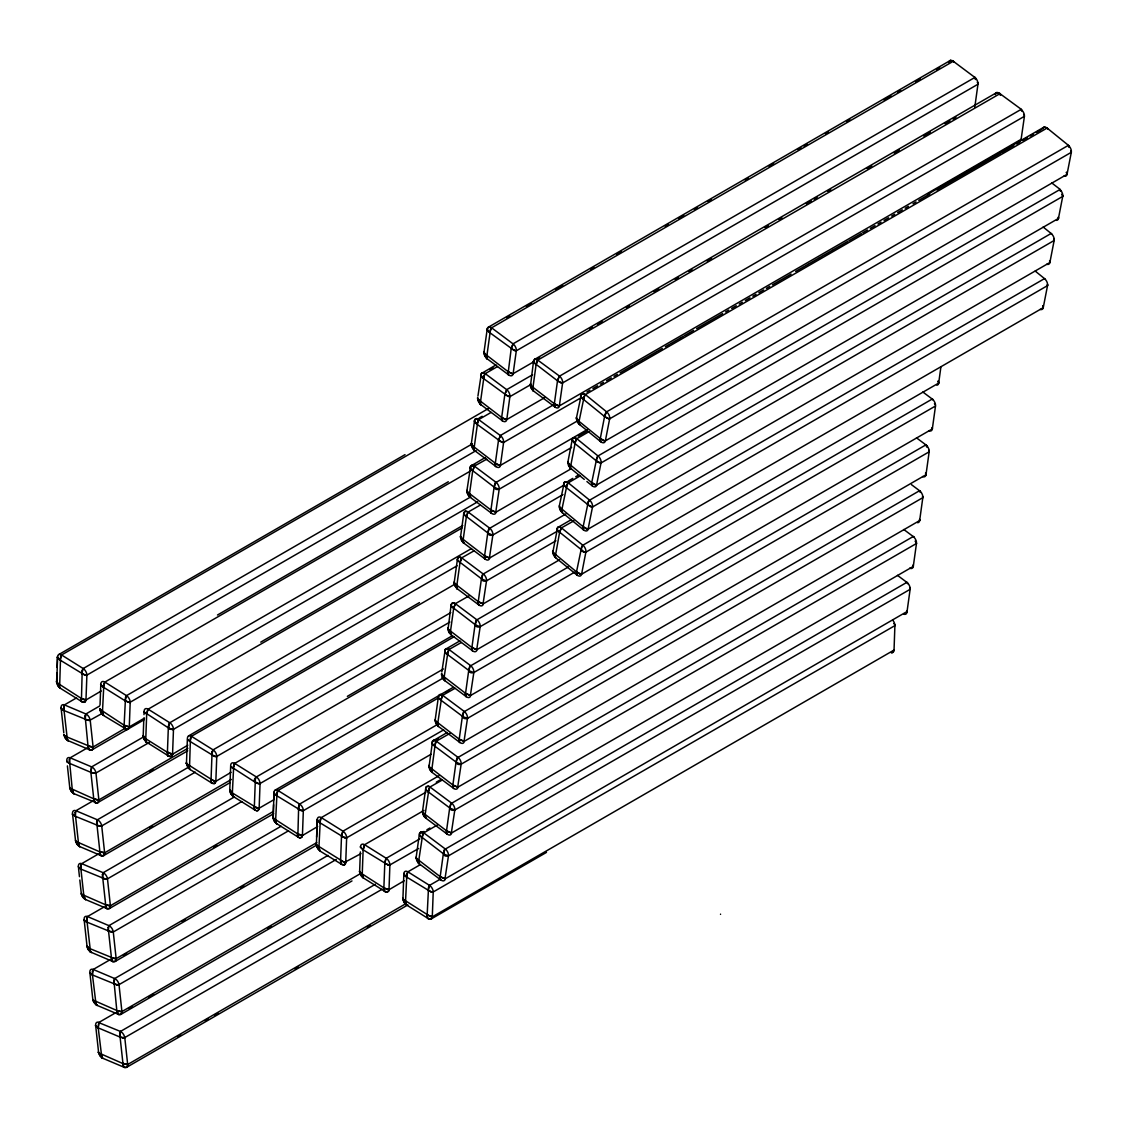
<?xml version="1.0" encoding="UTF-8"?>
<svg xmlns="http://www.w3.org/2000/svg" width="1128" height="1128" viewBox="0 0 1128 1128"><rect width="100%" height="100%" fill="white"/><g stroke="black" fill="none" stroke-linecap="round" stroke-linejoin="round"><path stroke-width="1.5" d="M477.581 501.861L130.199 702.208L129.269 727.109L124.263 725.304L99.8 709.244L102.479 711.669L103.156 715.265L126.745 729.435L128.028 729.266L129.283 726.897L144.511 718.099M457.122 565.777L173.486 729.322L172.556 754.209L187.812 745.199M455.444 583.867L191.422 736.302A5.471 3.158 60 0 0 187.403 738.248L186.458 763.6L213.756 780.9M449.889 622.05L216.773 756.423L215.843 781.323L231.099 772.313M454.119 636.728L234.723 763.402A5.471 3.158 60 0 0 230.69 765.348L229.774 789.811A5.471 3.158 60 0 0 233.482 796.608L255.125 810.158A5.471 3.158 60 0 0 259.144 808.212L274.231 799.498M442.909 678.182L260.06 783.537L259.13 808.423L257.903 810.595L256.62 810.75M443.671 729.844L303.333 810.665L302.431 835.538L317.673 826.528M360.565 846.677L360.565 846.677A5.471 3.158 60 0 1 364.584 844.717L424.015 810.412M418.601 848.51L389.893 864.95L389.005 889.738L404.261 880.728M431.122 891.966L406.009 876.667L403.852 873.58L402.907 899.129L430.205 916.429M891.444 652.647L892.727 652.477L894.039 650.095L894.927 624.743L894.899 625.631L433.222 891.952L432.292 916.852L893.982 650.095A5.471 3.158 60 0 1 891.078 652.562M571.304 519.641L557.641 527.537L552.762 552.593L555.794 557.852L577.028 575.068A5.471 3.158 60 0 0 581.583 574.208L1043.245 307.676L1042.878 305.984L1043.245 307.676A5.471 3.158 60 0 1 1040.199 309.41M1051.804 234.06L1051.127 233.468L589.634 500.169L568.23 482.798L566.721 481.924L564.254 482.389L559.389 505.711L559.953 509.391L562.407 512.718L583.641 529.934A5.471 3.158 60 0 0 588.196 529.074L1049.872 262.528A5.471 3.158 60 0 1 1046.812 264.262M605.51 413.454L606.793 411.988L585.39 394.617L583.881 393.742L581.413 394.208L576.535 417.529L577.113 421.209L579.566 424.537L600.801 441.753A5.471 3.158 60 0 0 605.355 440.893L1067.032 174.346L1066.482 172.457M125.109 728.307L93.102 747.004L90.198 720.087L102.422 713.277M187.882 748.301L98.869 799.921L95.965 773.004L149.319 742.45M231.367 779.434L104.636 852.824L101.717 825.922L195.299 772.144M273.427 811.399L110.389 905.742L107.484 878.825L241.787 801.543M316.813 842.588L116.156 958.659L113.251 931.742M361.129 873.241L121.923 1011.576L119.004 984.659L336.299 859.465M405.29 903.993L127.675 1064.494L124.771 1037.577L382.293 889.146M1000.437 95.344L1000.296 93.92M187.713 750.825L96.98 803.051L74.081 793.731A5.471 3.158 60 0 1 69.739 787.386L67.398 765.884M76.182 842.715A5.471 3.158 60 0 1 75.491 840.289L72.53 813.894A5.471 3.158 60 0 1 75.928 810.736L92.693 801.063M273.653 813.697L109.642 908.392L107.075 908.618L85.601 899.552A5.471 3.158 60 0 1 81.258 893.207L79.82 879.981M114.055 958.476L89.154 948.31L87.011 946.124L88.506 949.945A5.471 3.158 60 0 1 87.011 946.124L84.135 919.672L86.264 921.844L111.178 932.024M93.088 1000.48A5.471 3.158 60 0 1 92.778 999.041L89.859 972.604A5.471 3.158 60 0 1 93.215 969.474L109.98 959.801M407.871 904.924L126.928 1067.13L124.362 1067.37L102.888 1058.304A5.471 3.158 60 0 1 98.545 1051.959L95.654 1025.493A5.471 3.158 60 0 1 98.982 1022.391L115.747 1012.718M1060.419 191.224L1060.334 189.758M56.992 683.737A5.471 3.158 60 0 1 56.611 681.397L56.936 672.655M170.596 753.842L172.57 753.997L172.217 755.492L170.032 756.535L168.537 755.943L146.894 742.393A5.471 3.158 60 0 1 143.2 735.611L143.848 718.127M300.457 835.157L302.445 835.312L302.078 836.807L299.907 837.864L298.412 837.272L276.769 823.708A5.471 3.158 60 0 1 273.061 816.926L273.526 804.687M316.362 844.026L316.362 844.026A5.471 3.158 60 0 0 316.404 844.928L344.491 862.455L360.974 853.628M359.635 871.352L360.368 851.908M420.067 864.795L407.885 871.831A5.471 3.158 60 0 0 403.852 873.777L403.951 874.863M56.795 682.581L57.528 656.933A5.471 3.158 60 0 1 61.561 654.973L488.523 408.477M57.711 658.117L57.528 656.722L57.133 667.409M273.258 818.124L273.977 792.462A5.471 3.158 60 0 1 278.01 790.516L437.988 698.147M301.246 810.651L276.557 795.621C271.749 793.506 274.837 787.668 273.723 799.456M316.376 844.985L317.264 819.562A5.471 3.158 60 0 1 321.297 817.617L431.009 754.279M344.533 837.751L319.435 822.467L317.278 819.365L316.615 837.046M101.224 690.985L85.968 699.994L86.898 675.108L476.143 450.594M100.04 705L100.815 684.033A5.471 3.158 60 0 1 104.848 682.087L470.517 470.968M143.975 714.63L144.102 711.134A5.471 3.158 60 0 1 148.135 709.188L462.001 527.974M345.718 862.638L346.648 837.737L344.674 837.794M501.509 442.12L476.65 423.987L474.521 420.688A5.471 3.158 60 0 1 478.921 419.461L491.103 412.425M507.854 396.281L482.995 378.148L480.866 374.863A5.471 3.158 60 0 1 485.266 373.636L497.448 366.6M514.199 350.455L489.34 332.323L487.211 329.038A5.471 3.158 60 0 1 491.611 327.797L953.273 61.264L954.034 62.068M1060.433 190.97L1060.39 189.969M92.355 749.641L93.116 746.778A5.471 3.158 60 0 1 89.789 749.88L92.355 749.641L143.989 719.833M72.996 792.815L72.277 789.741L69.598 787.95L93.892 798.878L98.883 799.921L96.909 799.752M104.58 852.712L104.636 852.599A5.471 3.158 60 0 1 101.308 855.715L103.875 855.475L229.929 782.705M109.642 908.392L110.403 905.516A5.471 3.158 60 0 1 107.075 908.618L107.075 908.618M115.394 961.296L116.156 958.433A5.471 3.158 60 0 1 112.842 961.535L115.394 961.296L315.854 845.563M121.866 1011.463L121.923 1011.351A5.471 3.158 60 0 1 118.595 1014.453L121.161 1014.213L351.992 880.94M127.69 1064.494L127.69 1064.268A5.471 3.158 60 0 1 124.362 1067.37L124.362 1067.37M56.611 681.397L56.837 683.244M69.71 787.57L71.219 791.193L74.081 793.731M75.491 840.289L75.985 842.221M81.258 893.432L82.739 897.028L85.601 899.552M98.545 1052.184L100.025 1055.766L102.845 1058.318M273.018 817.109L274.076 820.719L276.67 823.75M359.874 872.987L359.649 871.14A5.471 3.158 60 0 0 363.343 877.922L385 891.487L386.481 892.079L388.666 891.021L389.019 889.527L387.045 889.372M894.913 625.405L894.899 625.631A5.471 3.158 60 0 0 892.657 620.104M98.869 799.921L98.869 799.696A5.471 3.158 60 0 1 95.556 802.798L95.457 802.84M98.869 799.696L98.108 802.558M104.608 852.796L103.875 855.475M121.923 1011.351L121.161 1014.213M127.633 1064.381L126.928 1067.13M143.2 735.611L144.215 739.404L146.795 742.435M232.594 795.804L232.354 792.984L229.774 789.811L231.931 792.716L257.043 808M86.969 946.237L89.563 948.493L90.282 951.567M903.965 614.21A5.471 3.158 60 0 0 906.954 612.236L907.095 611.503L445.292 878.768A5.471 3.158 60 0 1 440.893 879.995L419.461 863.963A5.471 3.158 60 0 1 416.204 857.012L419.376 834.1L420.899 832.041L423.761 832.859L445.377 849.046L906.856 582.358L907.688 583.684M913.116 565.086L913.299 566.397L451.637 832.943A5.471 3.158 60 0 1 447.238 834.17L425.806 818.138A5.471 3.158 60 0 1 422.577 812.724M453.752 788.486L453.583 788.345A5.471 3.158 60 0 0 457.982 787.118L919.644 520.572L919.574 519.43L919.644 520.572A5.471 3.158 60 0 1 917.572 522.701M925.806 473.422L925.989 474.747L464.327 741.279A5.471 3.158 60 0 1 459.928 742.506L438.496 726.474A5.471 3.158 60 0 1 436.198 723.725M928.922 430.727A5.471 3.158 60 0 0 932.334 428.908L932.236 427.724L932.334 428.908L470.658 695.454A5.471 3.158 60 0 1 466.273 696.681L444.841 680.649A5.471 3.158 60 0 1 442.951 678.591M938.496 381.757L938.679 383.083L477.003 649.615A5.471 3.158 60 0 1 472.618 650.856L451.186 634.81A5.471 3.158 60 0 1 449.762 633.4L448.648 631.595M565.875 513.973L489.693 557.965A5.471 3.158 60 0 1 485.308 559.192L463.876 543.146A5.471 3.158 60 0 1 460.619 536.195L463.791 513.282L465.314 511.224L468.176 512.056L489.792 528.242L563.535 485.407M571.473 468.571L496.038 512.126A5.471 3.158 60 0 1 491.653 513.353L470.221 497.321A5.471 3.158 60 0 1 466.964 490.37L470.644 466.104L485.322 457.503M577.381 420.941L500.437 465.37A5.471 3.158 60 0 1 496.038 466.597L474.606 450.565M544.866 397.549L506.782 419.546A5.471 3.158 60 0 1 502.383 420.772L480.951 404.726A5.471 3.158 60 0 1 477.821 399.805M534.461 361.397L513.127 373.706A5.471 3.158 60 0 1 508.728 374.933L487.296 358.901A5.471 3.158 60 0 1 484.039 351.95L487.211 329.038L488.734 326.979L950.396 60.433L953.273 61.264L974.888 77.437L513.029 343.843L511.252 348.228L507.981 374.228M1020.262 141.028A5.471 3.158 60 0 0 1021.122 139.322L559.446 405.854A5.471 3.158 60 0 1 555.061 407.081L533.629 391.049A5.471 3.158 60 0 1 530.978 387.581M953.978 61.772L953.273 61.264A5.471 3.158 60 0 0 948.874 62.491L950.396 60.433M530.442 385.875L533.544 361.171L535.067 359.127L996.729 92.581L1000.155 93.568L537.746 360.1L559.544 376.132L1021.08 109.416L1021.869 111.122L1021.517 109.501L999.591 93.412A5.471 3.158 60 0 0 995.277 94.244M576.45 417.586L576.45 417.586A5.471 3.158 60 0 0 576.535 419.264A5.471 3.158 60 0 0 579.566 424.537L579.045 421.35L576.337 417.994L578.636 421.012L600.279 438.566L600.632 441.824L600.181 439.13L604.594 416.373L606.624 411.833L1068.413 145.329L1047.052 128.014L1047.757 128.832M229.774 789.811L230.789 793.619L233.482 796.608M442.303 779.998L429.965 787.006L451.722 803.221L913.201 536.533L913.962 537.252M450.03 733.369L436.31 741.166L458.067 757.396L919.546 490.708L920.392 492.386L920.307 491.413M454.993 688.334L442.655 695.341L464.412 711.556L925.989 444.827L926.722 447.069L926.652 445.588M461.338 642.509L449 649.502L470.757 665.731L932.236 399.044L932.997 399.763M469.206 595.795L455.345 603.677L476.904 619.822L568.343 566.975M474.028 550.845L461.69 557.852L483.249 573.997L557.19 531.246M531.288 384.31L509.898 396.647A5.471 3.158 60 0 0 506.683 389.668L532.599 374.722M560.531 382.603L557.514 380.827L559.361 375.991L557.528 380.672L554.285 404.176L554.835 407.152L554.341 403.739L530.611 385.508M345.732 862.426L344.491 864.809L341.699 864.372A5.471 3.158 60 0 0 345.732 862.426L340.571 860.749L341.53 835.636L342.799 831.28L438.933 775.754M573.799 520.896L561.434 527.876L582.838 545.233L1044.514 278.616L1045.219 279.363M1062.026 194.284L1062.731 196.399L601.027 462.959A5.471 3.158 60 0 0 598.051 455.923L1060.151 189.405L1051.747 182.933M56.865 682.666L81.258 698.373L85.982 699.783L84.741 702.166L81.963 701.729A5.471 3.158 60 0 0 85.982 699.783L84.135 699.67M215.857 781.112L215.857 781.112A5.471 3.158 60 0 1 211.824 783.058L214.616 783.481L215.786 781.182M273.314 818.195L297.721 833.902L302.445 835.312A5.471 3.158 60 0 1 298.412 837.272L298.412 837.272M546.488 852.387L431.065 919.024L428.231 918.615A5.471 3.158 60 0 0 432.32 916.641L430.473 916.514M96.627 821.79L100.223 854.798M86.687 918.544L90.522 952.018L112.842 961.535M119.681 1033.445L123.276 1066.454M63.633 706.889L67.468 740.363L89.789 749.88M69.4 759.793L72.319 790.093L73.842 793.788L73.038 792.913M85.108 715.956L88.026 746.242L89.493 749.923L88.745 749.077M75.167 812.71L78.763 845.732M102.394 874.693L105.99 907.716M92.454 971.462L92.44 974.945L116.945 984.927M108.161 927.611L111.757 960.633M113.914 980.528L116.833 1010.815L118.412 1014.509L116.79 1010.476L93.018 1000.071M720.552 914.131L720.524 914.357M471.264 443.671L471.264 443.671A5.471 3.158 60 0 0 473.182 449.156L471.349 443.6L474.521 420.688L475.029 419.348L477.412 418.685L500.522 435.648L498.562 439.878L495.262 463.693L495.77 466.668L495.319 466.047M477.919 396.139L481.374 373.509L496.052 364.922M425.721 788.26L425.721 788.26A5.471 3.158 60 0 1 430.106 787.034C429.458 787.358 430.825 787.344 428.598 786.244L426.229 786.921L425.721 788.26L422.549 811.173A5.471 3.158 60 0 0 422.506 811.596M428.964 767.139L432.574 741.082L447.252 732.481M438.341 726.418L435.958 723.245L435.239 719.523L438.411 696.596L439.934 694.552L442.796 695.37A5.471 3.158 60 0 0 438.411 696.596L438.411 696.596M441.809 672.048L445.264 649.418L459.942 640.831M447.999 629.635L451.101 604.946L452.624 602.888L455.486 603.72A5.471 3.158 60 0 0 451.101 604.946L451.101 604.946M559.53 559.812L483.348 603.79A5.471 3.158 60 0 1 478.963 605.017L457.531 588.985L454.993 585.756L454.274 582.034L457.446 559.107L458.969 557.063L461.831 557.881A5.471 3.158 60 0 0 457.474 558.91M500.437 465.37L503.61 442.458A5.471 3.158 60 0 0 500.353 435.507L553.679 404.712M506.782 419.546L509.898 396.647M513.127 373.706L516.3 350.794A5.471 3.158 60 0 0 513.029 343.843L491.413 327.67L488.734 326.979M416.444 858.422L440.456 876.865L444.982 878.853L448.465 855.856A5.471 3.158 60 0 0 445.193 848.905M422.788 812.597L446.801 831.026L451.327 833.028L454.81 810.031A5.471 3.158 60 0 0 451.538 803.065L451.595 803.178M429.134 766.758L453.146 785.201L457.672 787.203L461.155 764.192A5.471 3.158 60 0 0 457.883 757.24L457.94 757.353M435.478 720.933L459.491 739.376L464.017 741.364L467.486 718.367A5.471 3.158 60 0 0 464.228 711.415L464.285 711.528M441.824 675.094L465.836 693.537L470.362 695.539L473.83 672.542A5.471 3.158 60 0 0 470.573 665.576L470.63 665.689M448.168 629.269L472.181 647.712L476.707 649.714L480.175 626.703A5.471 3.158 60 0 0 476.918 619.751L476.975 619.864M454.514 583.444L478.526 601.873L483.052 603.875L486.52 580.878A5.471 3.158 60 0 0 483.263 573.926L483.32 574.039M460.858 537.605L484.871 556.048L489.397 558.05L492.865 535.039A5.471 3.158 60 0 0 489.608 528.087M467.204 491.78L491.216 510.223L495.742 512.225L499.21 489.214A5.471 3.158 60 0 0 495.953 482.262L474.338 466.09L486.718 459.181M559.347 405.897L562.618 382.942A5.471 3.158 60 0 0 559.361 375.991L559.319 376.033M974.789 107.174L977.962 84.262A5.471 3.158 60 0 0 974.705 77.296L975.537 79.496L975.452 78.015M906.954 612.236L910.127 589.324A5.471 3.158 60 0 0 906.856 582.358L897.479 575.351M909.746 568.159A5.471 3.158 60 0 0 913.299 566.397L916.472 543.484A5.471 3.158 60 0 0 913.201 536.533L903.824 529.511M919.644 520.572L922.817 497.659A5.471 3.158 60 0 0 919.546 490.708L911.509 484.688M922.577 476.566A5.471 3.158 60 0 0 925.989 474.747L929.162 451.82A5.471 3.158 60 0 0 925.891 444.869L916.514 437.861M932.334 428.908L935.507 405.995A5.471 3.158 60 0 0 932.236 399.044L922.859 392.022M936.86 385.198A5.471 3.158 60 0 0 938.679 383.083L940.935 366.713M1021.122 139.322L1024.435 116.254A5.471 3.158 60 0 0 1021.023 109.444L1021.221 109.571M56.4 681.707L59.192 684.555L59.431 687.375M186.585 763.797L186.487 762.711A5.471 3.158 60 0 0 188.898 768.436M272.863 817.236L275.641 820.084L275.895 822.918M316.15 844.35L318.928 847.198L319.605 850.794L341.699 864.372M403.034 899.326L402.936 898.24A5.471 3.158 60 0 0 406.644 905.037L428.287 918.587M63.661 706.748L64.366 704.929L76.591 697.865M69.414 759.652L70.119 757.847L86.926 748.146M85.136 715.815L85.841 714.01L99.588 706.058M75.181 812.569L75.928 810.736L97.403 819.802A5.471 3.158 60 0 1 101.76 826.147L101.76 826.147M96.655 821.649L97.403 819.802L187.925 767.534M86.701 918.404L87.406 916.599L104.213 906.884M102.422 874.552L103.17 872.72L234.427 796.932M92.468 971.321L93.215 969.474L114.689 978.554A5.471 3.158 60 0 1 119.046 984.899L117.072 984.955M108.175 927.47L108.922 925.637L281.098 826.232M113.942 980.387L114.689 978.554L327.994 855.391M119.709 1033.304L120.456 1031.457L375.427 884.253M431.065 919.024L432.32 916.641L427.159 914.963L428.541 887.257M598.108 456.05L576.803 438.707L573.898 437.692L572.249 439.567L567.962 461.62A5.471 3.158 60 0 0 567.962 463.354M588.097 529.117L592.496 507.022A5.471 3.158 60 0 0 589.465 500.014L589.549 500.141M1056.372 220.355A5.471 3.158 60 0 0 1058.445 218.437L1058.36 217.196L1058.445 218.437L596.557 485.054L601.027 462.959M605.355 440.893L609.656 418.841A5.471 3.158 60 0 0 606.624 411.833L606.751 411.988M581.583 574.208L585.869 552.17A5.471 3.158 60 0 0 582.852 545.148L582.894 545.275M1049.872 262.528L1054.158 240.49A5.471 3.158 60 0 0 1051.127 233.468L1043.16 227.024M1058.445 218.437L1062.731 196.399A5.471 3.158 60 0 0 1059.714 189.391L1059.911 189.518M1063.972 176.095A5.471 3.158 60 0 0 1067.032 174.346L1071.318 152.308A5.471 3.158 60 0 0 1068.286 145.3L1068.991 147.26L1068.963 145.879M1043.245 307.676L1047.531 285.624A5.471 3.158 60 0 0 1044.514 278.616L1035.222 271.087M501.664 420.222L502.214 420.829L501.607 417.868L504.879 394.208L506.683 389.668L485.054 373.523M1047.715 128.55L1044.147 127.055L1042.498 128.945A5.471 3.158 60 0 1 1047.052 128.084L585.39 394.617A5.471 3.158 60 0 0 580.835 395.491L580.751 395.547M103.875 683.963L102.465 711.979L103.607 715.293A5.471 3.158 60 0 1 99.898 708.934M125.518 697.513L124.108 725.53L125.25 728.843A5.471 3.158 60 0 0 129.283 726.897L124.122 725.219L125.25 728.843M320.324 819.492L318.928 847.509L320.056 850.822A5.471 3.158 60 0 1 318.942 849.934M60.574 656.848L59.601 687.798L81.963 701.729M82.217 670.399L81.385 701.588L80.835 698.105L83.881 699.586M190.449 738.163L189.462 769.113L211.824 783.058M212.092 751.727L210.95 782.254M233.736 765.277L232.34 793.294L233.341 796.664L232.664 795.987M255.379 778.828L254.237 809.354M277.037 792.378L275.627 820.409L276.487 823.764L275.923 823.003M298.68 805.942L297.834 837.117L297.284 833.648L300.33 835.115M406.898 873.706L405.502 901.878L406.644 905.037L405.784 904.332M60.616 656.722L61.561 654.973L83.204 668.537A5.471 3.158 60 0 1 86.898 675.319L86.856 675.207M103.903 683.822L104.848 682.087L126.491 695.638A5.471 3.158 60 0 1 130.199 702.42L130.171 702.222M190.491 738.036L191.422 736.302L213.079 749.852A5.471 3.158 60 0 1 216.773 756.634L216.773 756.634M233.778 765.151L234.723 763.402L256.366 776.952A5.471 3.158 60 0 1 260.06 783.749L260.06 783.537M277.065 792.251L278.01 790.516L299.653 804.067A5.471 3.158 60 0 1 303.361 810.849L301.373 810.694M320.352 819.351L321.297 817.617L342.94 831.167A5.471 3.158 60 0 1 346.648 837.963L341.488 836.285L342.94 831.167M406.94 873.565L407.885 871.831L429.528 885.381A5.471 3.158 60 0 1 433.222 892.177L433.222 892.177M82.259 670.272L83.204 668.537L472.449 443.797M125.546 697.372L126.491 695.638L470.841 496.828M212.134 751.586L213.079 749.852L450.763 612.617M255.421 778.701L256.366 776.952L443.445 668.946M298.708 805.801L299.653 804.067L436.945 724.796M428.584 887.13L429.486 885.409L440.188 879.22M186.275 763.021L188.714 768.239M402.724 898.551L403.175 900.102M448.042 651.335L444.065 677.745L444.799 680.663L444.122 677.293L441.584 673.684A5.471 3.158 60 0 0 441.612 675.235M441.697 697.16L437.734 723.429L438.143 726.517L437.777 723.133L435.408 720.834M435.352 743L431.502 771.975L452.243 787.344M429.007 788.825L425.044 815.079L425.806 818.138L425.087 814.783L422.718 812.498M422.662 834.649L418.742 860.622C419.743 867.502 417.275 861.143 416.204 857.012M490.497 329.587L486.549 358.182M484.152 375.427L480.204 404.021M477.807 421.252L473.859 449.846M995.206 94.639L996.729 92.581M506.768 389.794L504.836 394.504L509.659 396.718L507.981 396.337M490.553 329.461L491.357 328.008L489.749 332.633L487.522 330.532M484.208 375.3L485.012 373.833L483.404 378.472L481.177 376.371M477.863 421.125L478.921 419.461L477.059 424.297L474.832 422.196M448.098 651.208L449.141 649.545L447.294 654.381L469.29 670.822L473.788 672.556L935.507 405.995M441.753 697.034L442.303 695.905L440.949 700.206L462.945 716.661L467.443 718.395L929.162 451.82L928.978 450.509M435.408 742.873L436.451 741.209L434.604 746.045L456.6 762.486L461.098 764.22L922.817 497.659L922.634 496.334M429.063 788.698L429.613 787.57L428.259 791.87L450.255 808.311L454.81 810.031L916.472 543.484L915.33 541.059M422.718 834.523L423.719 832.901L437.481 824.949M605.468 413.581L604.566 416.514L607.569 418.446M98.46 853.966L81.695 863.653A5.471 3.158 60 0 0 78.382 866.755L78.551 867.728M83.994 919.785L84.233 920.547M584.219 396.365L578.988 421.632L579.425 424.495M575.647 440.456L570.289 467.965M567.074 484.546L561.829 509.814L562.407 512.718L561.744 512.211M596.881 457.658L591.622 483.08L592.228 485.844L586.913 481.543M588.308 501.748L583.063 527.03L583.387 530.005L583.12 526.734L559.615 507.177M581.681 546.897L576.422 572.305L576.803 575.139L576.507 571.882L553.072 552.424M580.412 475.762L568.089 482.911L566.171 487.479L590.409 506.613M584.276 396.238L585.136 394.828L583.331 399.298L605.116 416.951L609.599 418.869L1071.318 152.308L1071.008 150.729M575.703 440.329L576.76 438.736L588.999 431.671M567.116 484.42L568.033 482.657M596.938 457.545C598.051 454.697 594.244 462.762 598.982 462.536M588.351 501.636L589.168 500.268L587.406 504.695L592.496 507.022L1054.158 240.49M581.738 546.77C583.585 543.005 578.579 552.029 583.782 551.761M78.311 866.713L80.511 868.941L105.412 879.107M1062.858 196.3L1062.082 194.354M483.997 351.978L484.758 355.672L487.127 358.817M477.652 397.803L477.694 397.775A5.471 3.158 60 0 0 477.694 399.086M978.046 84.191L516.3 350.794M1024.379 116.339L562.519 382.984M148.135 709.188L169.778 722.738A5.471 3.158 60 0 1 173.486 729.534L173.486 729.534M389.907 864.88L389.865 865.077A5.471 3.158 60 0 0 386.241 858.281L419.757 838.922M572.249 439.567L572.249 439.567A5.471 3.158 60 0 1 576.803 438.707L574.758 443.389L596.543 461.042L600.773 463.016L599.617 462.79M563.676 483.658L563.676 483.658A5.471 3.158 60 0 1 568.23 482.798L568.23 482.798M559.389 505.711L559.389 505.711A5.471 3.158 60 0 0 562.223 512.563M557.049 528.806L557.049 528.806A5.471 3.158 60 0 1 561.617 527.946L561.42 527.819M552.762 550.845L552.762 550.845A5.471 3.158 60 0 0 555.611 557.697L555.596 557.74M1071.318 152.308L1070.98 150.687M1067.032 174.346L1066.369 172.316M584.53 552.071L585.869 552.17L1047.531 285.624L1047.433 284.341M533.544 361.171L533.544 361.171A5.471 3.158 60 0 1 537.929 359.945L537.746 359.818M530.371 384.098L530.371 384.098A5.471 3.158 60 0 0 530.696 386.848M466.964 490.37L467.683 494.092L470.221 497.321M463.791 513.282L463.791 513.282A5.471 3.158 60 0 1 468.176 512.056L480.373 505.02M460.619 536.195L460.689 537.986M454.274 582.034L454.274 582.034A5.471 3.158 60 0 0 457.531 588.985L457.39 588.943M447.929 627.859L447.929 627.859A5.471 3.158 60 0 0 449.452 632.977M444.756 650.771L444.756 650.771A5.471 3.158 60 0 1 449.141 649.545L449.057 649.573M435.239 719.523L435.239 719.523A5.471 3.158 60 0 0 435.958 723.245M432.066 742.435L432.066 742.435A5.471 3.158 60 0 1 436.451 741.209L433.589 740.377M428.894 765.348L428.894 765.348A5.471 3.158 60 0 0 429.218 768.097M938.679 383.083L937.946 381.081L938.425 381.673M929.162 451.82L928.908 450.41M925.989 474.747L925.51 473.041M922.817 497.659L922.563 496.249M916.472 543.484L915.4 541.13M913.299 566.397L913.229 565.269M910.127 589.324L448.408 855.884L443.769 854.051L419.616 835.51M169.778 722.738L471.518 548.532M90.226 720.313L90.184 720.341A5.471 3.158 60 0 0 85.883 713.968L64.409 704.901L63.915 705.634L63.633 710.372L88.125 720.355M85.883 713.968L85.108 719.438L90 720.411L88.266 720.383M95.993 773.23L95.993 773.23A5.471 3.158 60 0 0 91.65 766.885L70.176 757.819L69.682 758.552L69.4 763.289L91.438 772.581L95.767 773.329L90.874 772.356L91.594 766.913L144.454 736.401M91.65 766.885L90.874 772.356L93.807 799.329L95.105 802.784L93.751 798.821L96.768 799.724M75.928 810.736L75.153 816.207L99.659 826.19M81.695 863.653L103.17 872.72A5.471 3.158 60 0 1 107.512 879.065L107.47 878.839M103.17 872.72L102.394 878.19L107.287 879.149L105.553 879.121M288.5 830.814L113.279 931.982A5.471 3.158 60 0 0 108.922 925.637L87.462 916.556L86.687 922.027L84.459 920.758M108.922 925.637L108.147 931.108L113.237 931.742M93.215 969.474L92.383 974.268L96.049 1004.47M114.689 978.554L113.914 984.011L119.046 984.899M122.839 1037.873L124.729 1037.816A5.471 3.158 60 0 0 120.456 1031.457L98.756 1022.602L98.178 1027.509L101.802 1057.387M120.456 1031.457L119.681 1036.928L122.698 1037.845M66.848 760.921L66.806 760.949A5.471 3.158 60 0 1 70.176 757.819M61.561 654.973L60.108 660.091L84.797 675.122M83.204 668.537L81.752 673.642L86.673 675.404L84.924 675.164M104.848 682.087L103.395 687.192L125.476 701.01L129.819 702.532L125.039 700.756L126.491 695.638M191.422 736.302L189.969 741.406L214.658 756.437M213.079 749.852L211.627 754.97L216.548 756.719L214.926 756.521M256.366 776.952C248.428 783.128 267.674 786.216 254.914 782.071L230.944 766.631M278.01 790.516L276.557 795.621L273.78 792.772M299.653 804.067L298.201 809.171L303.347 810.651M321.297 817.617L319.844 822.735L317.067 819.873M386.241 858.281L364.584 844.717L363.131 849.835L362.215 874.933L363.343 877.922L360.664 874.933M407.885 871.831L406.433 876.95L404.176 875.131M429.528 885.381L428.076 890.5L432.997 892.248L431.249 892.008M471.659 465.399L474.521 466.216A5.471 3.158 60 0 0 470.136 467.457L474.705 464.806M423.945 831.449L419.376 834.1A5.471 3.158 60 0 1 423.761 832.859L421.914 837.695L419.546 835.411M1047.531 285.624L1047.531 284.524M441.584 673.684L441.753 675.009M97.403 819.802L96.627 825.273L101.45 826.26L99.786 826.204M98.982 1022.391L98.207 1027.862L120.231 1037.154L124.799 1037.802M234.723 763.402C233.44 769.606 231.635 767.956 230.873 766.546M364.584 844.717L363.131 849.835L387.82 864.866M506.824 317.701L509.842 315.967M526.438 306.379L531.401 303.517M555.78 289.445L562.646 285.483M590.818 269.211L593.864 267.449M616.72 254.265L621.288 251.614M665.238 226.249L668.255 224.5M678.816 218.409L683.765 215.561M694.425 209.399L697.471 207.637M708.144 201.475L711.19 199.726M745.199 180.085L748.216 178.337M769.085 166.295L773.653 163.659M798.004 149.601L801.021 147.853M804.038 146.118L807.056 144.37M825.456 133.738L828.502 131.99M846.79 121.429L849.835 119.667M884 99.941L890.979 95.922M897.578 92.101L900.595 90.367M915.682 81.653L920.208 79.045M936.691 69.527L939.737 67.765M490.003 369.589L493.049 367.827M536.561 359.437L539.635 357.661M589.366 328.953L592.383 327.205M597.53 324.229L602.098 321.593M626.477 307.521L629.523 305.758M653.902 291.687L658.766 288.881M675.235 279.363L678.379 277.558M688.94 271.453L692 269.691M707.044 261.005L711.571 258.397M765.136 227.461L768.182 225.713M778.842 219.551L781.887 217.789M806.266 203.717L811.145 200.911M814.162 199.162L817.18 197.414M827.74 191.323L830.758 189.574M867.22 168.523L871.789 165.887M894.123 152.999L899.213 150.052M923.592 135.98L930.332 132.089M944.926 123.671L949.945 120.767M952.963 119.032L955.98 117.284M58.769 654.55L405.022 454.64M479.047 418.079L482.135 416.288M927.667 194.312L1043.076 127.675M586.87 391.994L589.972 390.203M592.905 388.511L597.586 385.804M600.448 384.154L603.466 382.42M606.483 380.672L611.305 377.894M614.027 376.315L617.397 374.369M620.062 372.832L632.639 365.571M633.64 364.993L642.692 359.776M643.298 359.423L656.27 351.936M657.018 351.499L662.305 348.453M665.323 346.705L669.849 344.096M670.723 343.589L679.874 338.301M680.41 337.991L683.427 336.257M684.442 335.665L693.579 330.391M696.625 328.629L722.653 313.612M725.572 311.92L728.688 310.115M731.677 308.395L736.246 305.758M739.249 304.024L742.337 302.233M745.284 300.541L749.951 297.834M752.827 296.185L756.056 294.323M758.862 292.702L763.67 289.924M766.405 288.345L769.761 286.399M772.44 284.862L781.492 279.631M781.958 279.363L791.095 274.09M795.663 271.453L804.8 266.18M805.632 265.7L808.649 263.952M809.382 263.529L818.519 258.256M819.21 257.861L822.227 256.112M823.087 255.619L832.238 250.346M832.788 250.021L847.875 241.307M848.989 240.659L861.454 233.468M862.708 232.749L867.488 229.985M870.322 228.349L875.032 225.628M877.936 223.95L881.067 222.145M884.042 220.425L888.61 217.789M891.628 216.054L894.701 214.278M897.662 212.572L902.315 209.878M905.206 208.215L908.421 206.353M912.989 203.717L916.035 201.954M918.784 200.375L929.74 194.044M936.889 189.913L957.164 178.21M958.01 177.73L961.028 175.982M961.747 175.573L970.884 170.286M971.589 169.891L984.603 162.376M985.167 162.051L1000.254 153.337M1001.354 152.703L1013.832 145.498M1016.596 143.905L1019.867 142.015M1022.687 140.38L1027.411 137.658M1030.301 135.98L1033.445 134.176M1036.406 132.47L1040.989 129.819M503.61 442.458L580.553 398.029M217.478 615.014L448.309 481.755M587.378 429.486L496.066 482.403M578.283 436.085L587.491 430.783M470.376 468.867L494.388 487.31L499.055 489.284L571.628 447.407M260.765 642.128L462.748 525.507M568.202 481.05L572.812 478.385M575.745 476.693L578.763 474.959M464.031 514.692L488.043 533.135L492.71 535.109L562.957 494.586M188.644 735.865L419.475 602.592M149.869 771.439L152.886 769.691M457.686 560.517L481.698 578.96L486.365 580.934L555.921 540.805M347.353 696.343L452.145 635.839M451.341 606.356L475.353 624.799L480.02 626.773L574.645 572.164M149.587 827.839L152.604 826.091M275.232 790.079L452.906 687.502M446.025 692.211L449.071 690.449M213.728 847.043L216.773 845.295M435.084 740.687L438.157 738.91M123.502 955.388L126.547 953.625M182.242 921.477L185.26 919.729M240.828 887.651L243.874 885.889M436.282 782.169L440.808 779.547M425.876 792.223L346.592 837.864M426.92 829.743L429.937 827.994M129.156 1008.361L132.173 1006.613M148.769 997.039L153.648 994.219M267.914 928.245L270.974 926.483M177.688 1036.576L180.734 1034.827M205.113 1020.741L208.158 1018.993M214.884 1015.101L217.901 1013.367M295.014 968.853L298.06 967.091M367.263 927.131L370.28 925.383M557.641 527.537L560.108 527.058L561.617 527.946M568.103 464.073A5.471 3.158 60 0 0 570.994 468.628L584.262 479.386M168.495 755.971L168.537 755.943A5.471 3.158 60 0 0 172.57 753.997L167.409 752.32L145.357 738.502L142.988 735.879L145.766 738.769L146.02 741.59M385 891.487L385 891.487A5.471 3.158 60 0 0 389.019 889.527L384.296 888.117L359.973 872.494M596.726 484.998L596.782 484.984A5.471 3.158 60 0 1 592.228 485.844L591.706 482.643L568.188 463.1M76.422 843.194A5.471 3.158 60 0 0 79.848 846.635L101.308 855.715M93.37 1001.213A5.471 3.158 60 0 0 97.135 1005.386L118.595 1014.453M463.876 543.146L461.338 539.931M113.279 931.982L111.432 932.066M974.775 77.282L975.41 77.818M932.236 399.044L932.941 399.552M926.06 444.94L926.596 445.377M919.715 490.765L920.251 491.216M913.201 536.533L913.92 537.041M907.025 582.415L907.575 582.88M429.5 768.845A5.471 3.158 60 0 0 432.151 772.299L431.432 768.958L429.063 766.673M419.461 863.963L418.742 860.622L416.373 858.323M533.488 391.021L531.091 387.82M499.112 489.256C489.199 491.723 498.83 474.93 494.106 487.099L490.877 510.448L491.385 513.423L490.821 512.112L490.934 510.011L495.939 512.183M492.767 535.095C482.854 537.548 492.485 520.755 487.761 532.924L484.532 556.287L485.04 559.248L484.476 557.937L484.589 555.836L489.594 558.007M486.422 580.92C476.509 583.387 486.154 566.594 481.416 578.763L478.173 602.253L478.78 605.087L478.131 603.762L478.244 601.675L483.249 603.832M480.077 626.759C470.164 629.212 479.809 612.419 475.071 624.588L471.842 647.951L472.35 650.912L471.786 649.601L471.899 647.5L476.904 649.672M473.83 672.542C463.777 675.277 473.45 658.16 468.726 670.413L465.497 693.776L466.005 696.737L465.441 695.426L465.554 693.325L470.559 695.497M467.486 718.367C457.432 721.102 467.105 703.999 462.381 716.252L459.138 739.756L459.66 742.576L459.096 741.251L459.209 739.164L464.214 741.322M461.155 764.192C451.087 766.927 460.76 749.824 456.036 762.077L452.793 785.581L453.315 788.401L452.751 787.09L452.864 784.989L457.869 787.161M454.81 810.031C444.742 812.766 454.415 795.649 449.691 807.902L446.448 831.406L446.97 834.241L446.406 832.915L446.519 830.828L451.524 832.986M448.352 855.898C438.439 858.366 448.084 841.573 443.346 853.741L440.103 877.246L440.625 880.066L440.061 878.754L440.174 876.653L445.179 878.825M570.824 468.557L568.526 465.3M58.346 686.317A5.471 3.158 60 0 0 60.32 688.179L59.46 687.474M363.343 877.922L362.229 874.299L359.437 871.45L359.832 872.339M609.656 418.841L608.316 418.742M592.496 507.022L590.917 506.839M68.314 740.814L65.452 738.276L63.929 734.497A5.471 3.158 60 0 0 68.314 740.814L65.974 736.584L91.015 746.821M88.816 950.368A5.471 3.158 60 0 0 91.368 952.469L90.325 951.665M585.77 552.212L583.923 551.818M480.768 404.642L477.764 399.566M444.686 680.593L442.303 677.42M432.151 772.299L429.613 769.085M537.929 359.945L535.067 359.127M482.389 372.804L485.266 373.636M446.279 648.713L448.944 649.446M120.076 1011.435C124.63 1012.154 111.644 1009.588 119.822 1011.393M91.142 746.835L92.806 746.877L87.984 745.904L88.633 748.809M108.429 905.587L110.093 905.629L105.553 904.755L81.498 894.236M114.196 958.504L115.535 958.588L111.037 957.559L112.603 961.592L111.799 960.732M108.161 905.53L105.271 904.642L106.779 908.674L106.088 907.913M214.01 780.985L215.561 781.196L210.71 779.434L211.641 783.114L211.006 782.437M171.512 729.379L173.19 729.633L168.467 727.941L144.003 711.881L146.682 714.306L145.766 739.249L146.443 742.379L146.048 741.688M257.17 808.057L258.848 808.311L253.997 806.534L255.125 810.158L254.308 809.537M387.961 864.908L389.639 865.162L384.789 863.385L385.945 858.549L384.817 862.765L383.873 887.849L384.719 891.543L384.14 890.767M171.244 729.28C164.942 730.211 171.879 716.167 168.326 727.856L167.409 752.32C169.426 763.021 164.491 747.709 170.455 753.8M386.918 889.329L383.873 887.849L384.07 890.528M514.326 350.512L516.004 350.878L511.181 348.679L513.155 343.984M560.658 382.66L562.322 383.026L558.064 381.222L533.784 362.581M511.153 373.424L512.831 373.791L508.291 371.803L484.349 353.459M557.486 405.572L559.15 405.939L554.341 403.739L557.359 405.516M504.808 419.249L506.486 419.63L501.946 417.628L478.004 399.284M501.636 442.176L503.314 442.543L498.491 440.343L500.465 435.648M498.463 465.089L500.141 465.455L495.601 463.453L471.659 445.109M603.536 440.597L604.989 440.977L600.279 438.566L603.269 440.484M579.75 573.926L581.428 574.265L576.507 571.882L579.496 573.799M510.885 373.312L508.009 371.591L508.46 375.004L508.009 374.397M504.54 419.137L501.664 417.416L501.607 419.912M498.195 464.976L495.319 463.255L495.262 465.751M594.823 484.631L596.557 485.054L591.706 482.643L594.696 484.575M586.25 528.722L587.899 529.159L583.12 526.734L586.109 528.665M584.107 551.902L557.359 530.386M79.848 846.635L76.986 844.111M89.859 951.496L91.368 952.469M97.135 1005.386L93.272 1000.973M67.172 762.02L69.4 763.289L67.031 761.894M78.692 867.841L80.92 869.11L83.895 896.252L85.46 899.608L83.796 895.576L81.442 894.18M103.607 715.293L100.914 712.304L99.898 708.497M60.32 688.179L57.627 685.189M75.745 841.333L99.8 851.851L104.34 852.712L99.518 851.725L101.125 855.771L100.322 854.996M893.799 623.544L894.701 624.433M75.675 841.262L78.043 842.658L79.651 846.691L78.805 845.831M92.961 1000.014L95.33 1001.41L96.881 1005.443L96.134 1004.681M403.26 899.608L405.516 901.413L405.727 904.092M186.811 764.065L189.053 765.87L189.264 768.549M934.435 403.641L935.154 404.444M187.727 739.601L189.969 741.406L187.586 739.446M1023.646 114.492L1024.168 115.169M57.782 658.202L60.108 660.091L57.316 657.229M977.285 82.316L978.145 83.669L977.849 83.021M909.873 587.899L909.943 587.998M906.7 610.826L906.771 610.911M444.996 652.181C449.212 656.905 443.614 650.038 444.925 652.097M438.651 698.02L440.949 700.206L438.58 697.922M432.306 743.845L434.604 746.045L432.236 743.747M425.961 789.67L428.259 791.87L425.89 789.586M484.208 353.261L483.898 352.077L486.577 355.56L487.113 358.972L486.577 358.351M477.877 399.101L477.553 397.916L480.232 401.385L480.768 404.797L480.232 404.191M471.532 444.925L471.208 443.741L473.887 447.21L474.423 450.622L473.887 450.016M403.951 902.047L405.178 903.768M581.061 396.957C586.729 403.542 578.41 393.46 581.005 396.859M563.901 485.139L566.171 487.479L563.506 484.349L563.845 485.04M533.713 362.497L533.375 361.355L536.082 364.781L532.853 388.145L533.318 391.106L532.909 387.694L530.202 384.267L530.541 385.409M470.305 468.769L469.981 467.584L472.674 471.053L469.445 494.416L469.868 497.363L469.502 493.979L466.752 490.708L467.133 491.681M463.96 514.608L463.58 513.677L466.329 516.892L463.1 540.241L463.523 543.188L463.157 539.804L460.407 536.533L460.788 537.52M457.615 560.433L457.235 559.573L459.984 562.717L456.755 586.081L457.178 589.027L456.812 585.629L454.062 582.358L454.443 583.345M451.27 606.258L450.946 605.087L453.639 608.556L450.396 632.047L451.186 634.81L450.467 631.468L447.717 628.197L448.098 629.17M1053.919 239.009L1054.327 239.799L1053.82 238.854M1049.632 261.047L1050.041 261.851L1049.534 260.906M568.131 463.002C566.651 458.786 571.868 469.77 570.317 468.12M559.544 507.078L561.885 509.532L561.702 511.915M557.218 530.174L556.88 528.99L559.558 532.627L555.131 557.345M552.875 552.128C551.225 549.548 556.442 555.54 555.075 557.063M424.382 816.728L422.619 812.964M487.296 330.222L487 329.362M480.951 376.047L480.655 375.187M474.606 421.872L474.31 421.012M123.319 1066.566L124.221 1067.426L122.557 1063.394L98.714 1052.932L101.083 1054.313L102.549 1058.332L101.858 1057.486M316.587 845.887L318.589 849.567A5.471 3.158 60 0 1 316.474 845.408M427.47 917.966L428.104 918.643L427.413 917.783M1000.339 94.033L1000.437 95.217M63.788 732.805L61.095 708.003A5.471 3.158 60 0 1 64.409 704.901M78.551 868.405L79.453 876.667M474.239 450.255A5.471 3.158 60 0 1 473.52 449.55M84.121 918.685A5.471 3.158 60 0 1 87.462 916.556M58.05 685.88A5.471 3.158 60 0 1 57.175 684.231M442.669 678.125A5.471 3.158 60 0 1 441.838 676.194M80.821 867.206C80.511 872.607 81.583 858.62 80.821 867.094M340.571 861.059L341.206 864.316L340.571 860.904M427.145 915.273L427.329 917.473L427.145 915.273M100.603 684.343L103.395 687.192L100.618 684.343M360.354 846.987L363.131 849.835L360.354 846.973M422.337 811.511L422.337 811.497M146.696 714.151L147.853 709.456L146.696 714.151M572.037 439.92L574.758 443.389L572.037 439.906M60.884 708.285L63.633 710.372L60.884 708.285M63.76 734.751L65.833 736.528L63.76 734.737M72.403 814.12L75.153 816.207L72.403 814.12M89.69 972.872L92.44 974.945L89.69 972.858M95.457 1025.775L98.207 1027.862L95.457 1025.775M98.333 1052.241L98.658 1052.861L98.333 1052.227M472.688 470.912L474.282 466.428L472.688 470.912M466.343 516.737L467.937 512.253L466.343 516.737M459.998 562.576L461.592 558.092L459.998 562.576M453.653 608.401L455.247 603.917L453.653 608.401M536.096 364.64L537.689 360.156L536.096 364.64M559.587 532.472L561.095 528.468L559.587 532.472M190.181 769.507L189.363 768.887A5.471 3.158 60 0 0 190.181 769.507M127.379 1064.367L122.557 1063.394L127.464 1064.353"/></g></svg>
